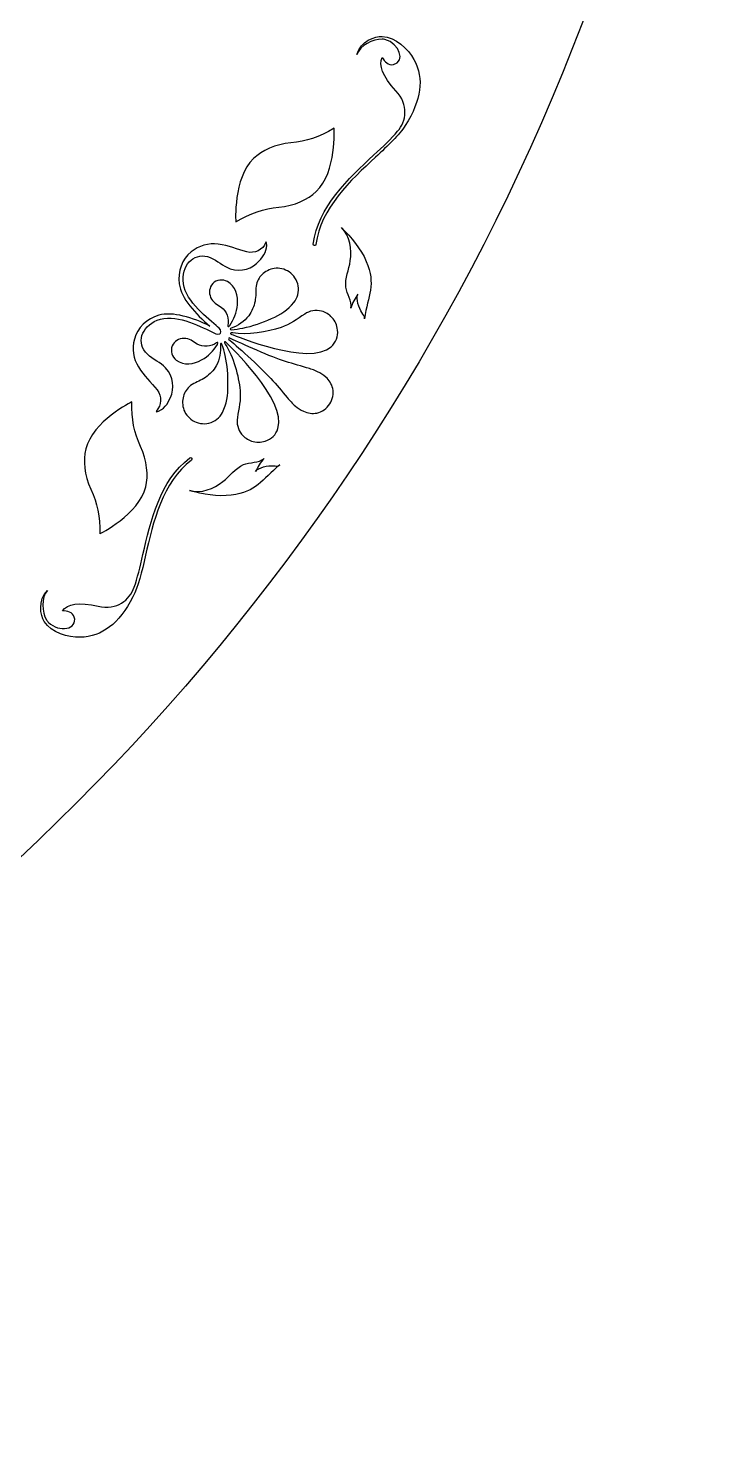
# Model space of a CAD drawing. Header units: centimetres. Extents: x -11.6 to 11.6, y -11.6 to 11.6.
# Drawn here: x 7.93 to 11.58, y -11.58 to -4.14 of the extents above; entities that cross this region are included whole.
import ezdxf

# ---------------------------------------------------------------- set-up
doc = ezdxf.new("R2010")
doc.units = ezdxf.units.CM
doc.header["$MEASUREMENT"] = 0
doc.layers.add('Camada 1', color=7, linetype='Continuous')

msp = doc.modelspace()

# ---------------------------------------------------------------- linework, layer by layer
at = {"layer": 'Camada 1'}
for points, knots in [([(0.00001, -11.57552), (6.39295, -11.57552), (11.5755, -6.39297), (11.5755, 0), (11.5755, 0), (11.57551, 6.39299), (6.39295, 11.57552), (0.00001, 11.57552), (0.00001, 11.57552), (-6.39298, 11.57552), (-11.57551, 6.39299), (-11.57551, 0), (-11.57551, 0), (-11.57551, -6.39297), (-6.39298, -11.57552), (0.00001, -11.57552)], [0, 0, 0, 0, 0.2, 0.2, 0.2, 0.2, 0.4, 0.4, 0.4, 0.4, 0.6, 0.6, 0.6, 0.6, 1, 1, 1, 1]), ([(9.89985, -4.64944), (9.98515, -4.51379), (9.99883, -4.40793), (9.94478, -4.30551), (9.94478, -4.30551), (9.91472, -4.24929), (9.85027, -4.18745), (9.77894, -4.1847), (9.77894, -4.1847), (9.74349, -4.18322), (9.66543, -4.20817), (9.64749, -4.27961), (9.64749, -4.27961), (9.66215, -4.23209), (9.73226, -4.1969), (9.77841, -4.19878), (9.77841, -4.19878), (9.78315, -4.19907), (9.78801, -4.20018), (9.79291, -4.20084), (9.79291, -4.20084), (9.87199, -4.2218), (9.90086, -4.31617), (9.83839, -4.33102), (9.83839, -4.33102), (9.81161, -4.33734), (9.79042, -4.31493), (9.77944, -4.29443), (9.77944, -4.29443), (9.75968, -4.33399), (9.78105, -4.39397), (9.85077, -4.468), (9.85077, -4.468), (9.91996, -4.54208), (9.90522, -4.62659), (9.85961, -4.67985), (9.85961, -4.67985), (9.82744, -4.71814), (9.78367, -4.75901), (9.73449, -4.80463), (9.73449, -4.80463), (9.60476, -4.92525), (9.44313, -5.07567), (9.41979, -5.26874), (9.41979, -5.26874), (9.41926, -5.2726), (9.42191, -5.27617), (9.42585, -5.27657), (9.42585, -5.27657), (9.42969, -5.27705), (9.43307, -5.27427), (9.43376, -5.27051), (9.43376, -5.27051), (9.45641, -5.08239), (9.61608, -4.93407), (9.7442, -4.81495), (9.7442, -4.81495), (9.8106, -4.75324), (9.86794, -4.69985), (9.89985, -4.64944), (9.89985, -4.64944), (9.89985, -4.64944), (9.89985, -4.64944), (9.89985, -4.64944)], [0, 0, 0, 0, 0.0588235, 0.0588235, 0.0588235, 0.0588235, 0.1176471, 0.1176471, 0.1176471, 0.1176471, 0.1764706, 0.1764706, 0.1764706, 0.1764706, 0.2352941, 0.2352941, 0.2352941, 0.2352941, 0.2941176, 0.2941176, 0.2941176, 0.2941176, 0.3529412, 0.3529412, 0.3529412, 0.3529412, 0.4117647, 0.4117647, 0.4117647, 0.4117647, 0.4705882, 0.4705882, 0.4705882, 0.4705882, 0.5294118, 0.5294118, 0.5294118, 0.5294118, 0.5882353, 0.5882353, 0.5882353, 0.5882353, 0.6470588, 0.6470588, 0.6470588, 0.6470588, 0.7058824, 0.7058824, 0.7058824, 0.7058824, 0.7647059, 0.7647059, 0.7647059, 0.7647059, 0.8235294, 0.8235294, 0.8235294, 0.8235294, 0.8823529, 0.8823529, 0.8823529, 0.8823529, 1, 1, 1, 1]), ([(9.10795, -4.82232), (9.15211, -4.78007), (9.22209, -4.74744), (9.30292, -4.74014), (9.30292, -4.74014), (9.38372, -4.73276), (9.45029, -4.71088), (9.52808, -4.6636), (9.52808, -4.6636), (9.52808, -4.6636), (9.54258, -4.89207), (9.43566, -4.99388), (9.43566, -4.99388), (9.39137, -5.03632), (9.32162, -5.06857), (9.24056, -5.07627), (9.24056, -5.07627), (9.15952, -5.0837), (9.09305, -5.10553), (9.0154, -5.15268), (9.0154, -5.15268), (9.0154, -5.15268), (9.0009, -4.92448), (9.10795, -4.82232)], [0, 0, 0, 0, 0.1428571, 0.1428571, 0.1428571, 0.1428571, 0.2857143, 0.2857143, 0.2857143, 0.2857143, 0.4285714, 0.4285714, 0.4285714, 0.4285714, 0.5714286, 0.5714286, 0.5714286, 0.5714286, 0.7142857, 0.7142857, 0.7142857, 0.7142857, 1, 1, 1, 1]), ([(9.56748, -5.18268), (9.61111, -5.22795), (9.62246, -5.29611), (9.61312, -5.35617), (9.61312, -5.35617), (9.60587, -5.40197), (9.58452, -5.44639), (9.59018, -5.49378), (9.59018, -5.49378), (9.59465, -5.52852), (9.62312, -5.56704), (9.6164, -5.60274), (9.6164, -5.60274), (9.62129, -5.57626), (9.64106, -5.55292), (9.65215, -5.5295), (9.65215, -5.5295), (9.64056, -5.55453), (9.65927, -5.60459), (9.67258, -5.6256), (9.67258, -5.6256), (9.67994, -5.63761), (9.68877, -5.64288), (9.68629, -5.65772), (9.68629, -5.65772), (9.70579, -5.53546), (9.74812, -5.48132), (9.69632, -5.35853), (9.69632, -5.35853), (9.66821, -5.29183), (9.61719, -5.23428), (9.56748, -5.18268), (9.56748, -5.18268), (9.56748, -5.18268), (9.56748, -5.18268), (9.56748, -5.18268)], [0, 0, 0, 0, 0.1, 0.1, 0.1, 0.1, 0.2, 0.2, 0.2, 0.2, 0.3, 0.3, 0.3, 0.3, 0.4, 0.4, 0.4, 0.4, 0.5, 0.5, 0.5, 0.5, 0.6, 0.6, 0.6, 0.6, 0.7, 0.7, 0.7, 0.7, 0.8, 0.8, 0.8, 0.8, 1, 1, 1, 1]), ([(8.59937, -6.14138), (8.63009, -6.10982), (8.63022, -6.06195), (8.60516, -6.02959), (8.60516, -6.02959), (8.57367, -5.98937), (8.5361, -5.95701), (8.50774, -5.90981), (8.50774, -5.90981), (8.48083, -5.86626), (8.47411, -5.81398), (8.48652, -5.76492), (8.48652, -5.76492), (8.50208, -5.70351), (8.55282, -5.65829), (8.61386, -5.63988), (8.61386, -5.63988), (8.68718, -5.61834), (8.79195, -5.65327), (8.88043, -5.69624), (8.88043, -5.69624), (8.805, -5.63295), (8.73052, -5.55143), (8.72078, -5.47555), (8.72078, -5.47555), (8.71274, -5.41234), (8.73345, -5.34754), (8.78301, -5.30865), (8.78301, -5.30865), (8.82309, -5.27716), (8.87344, -5.26224), (8.92432, -5.26883), (8.92432, -5.26883), (8.9789, -5.27584), (9.02359, -5.29685), (9.07317, -5.30923), (9.07317, -5.30923), (9.11299, -5.31931), (9.15686, -5.29955), (9.17294, -5.25896), (9.17294, -5.25896), (9.17307, -5.25854), (9.17545, -5.25684), (9.17622, -5.26134), (9.17622, -5.26134), (9.18151, -5.29812), (9.16241, -5.3304), (9.13815, -5.35625), (9.13815, -5.35625), (9.10164, -5.39594), (9.04692, -5.41695), (8.98668, -5.39678), (8.98668, -5.39678), (8.94739, -5.38366), (8.92114, -5.35445), (8.88265, -5.33865), (8.88265, -5.33865), (8.80555, -5.3074), (8.73858, -5.36733), (8.74081, -5.45734), (8.74081, -5.45734), (8.74293, -5.55502), (8.85299, -5.64191), (8.91245, -5.6938), (8.91245, -5.6938), (8.9238, -5.7038), (8.93632, -5.71081), (8.93841, -5.72634), (8.93841, -5.72634), (8.93907, -5.73028), (8.93539, -5.73616), (8.93156, -5.73727), (8.93156, -5.73727), (8.91627, -5.74177), (8.90492, -5.73288), (8.89124, -5.72655), (8.89124, -5.72655), (8.81951, -5.69337), (8.69534, -5.62839), (8.60544, -5.66562), (8.60544, -5.66562), (8.52212, -5.7007), (8.49458, -5.78571), (8.5544, -5.84366), (8.5544, -5.84366), (8.58462, -5.87231), (8.62163, -5.88451), (8.64973, -5.9151), (8.64973, -5.9151), (8.6927, -5.96196), (8.69558, -6.02025), (8.67439, -6.06993), (8.67439, -6.06993), (8.66029, -6.1029), (8.6388, -6.13322), (8.60308, -6.14319), (8.60308, -6.14319), (8.59855, -6.14455), (8.5991, -6.14164), (8.59937, -6.14138)], [0, 0, 0, 0, 0.0384615, 0.0384615, 0.0384615, 0.0384615, 0.0769231, 0.0769231, 0.0769231, 0.0769231, 0.1153846, 0.1153846, 0.1153846, 0.1153846, 0.1538462, 0.1538462, 0.1538462, 0.1538462, 0.1923077, 0.1923077, 0.1923077, 0.1923077, 0.2307692, 0.2307692, 0.2307692, 0.2307692, 0.2692308, 0.2692308, 0.2692308, 0.2692308, 0.3076923, 0.3076923, 0.3076923, 0.3076923, 0.3461538, 0.3461538, 0.3461538, 0.3461538, 0.3846154, 0.3846154, 0.3846154, 0.3846154, 0.4230769, 0.4230769, 0.4230769, 0.4230769, 0.4615385, 0.4615385, 0.4615385, 0.4615385, 0.5, 0.5, 0.5, 0.5, 0.5384615, 0.5384615, 0.5384615, 0.5384615, 0.5769231, 0.5769231, 0.5769231, 0.5769231, 0.6153846, 0.6153846, 0.6153846, 0.6153846, 0.6538462, 0.6538462, 0.6538462, 0.6538462, 0.6923077, 0.6923077, 0.6923077, 0.6923077, 0.7307692, 0.7307692, 0.7307692, 0.7307692, 0.7692308, 0.7692308, 0.7692308, 0.7692308, 0.8076923, 0.8076923, 0.8076923, 0.8076923, 0.8461538, 0.8461538, 0.8461538, 0.8461538, 0.8846154, 0.8846154, 0.8846154, 0.8846154, 0.9230769, 0.9230769, 0.9230769, 0.9230769, 1, 1, 1, 1]), ([(9.31848, -5.57366), (9.28789, -5.61237), (9.24741, -5.63621), (9.20193, -5.65698), (9.20193, -5.65698), (9.15224, -5.67963), (9.10546, -5.69651), (9.05247, -5.70654), (9.05247, -5.70654), (9.03204, -5.71038), (9.01344, -5.71538), (8.99196, -5.71564), (8.99196, -5.71564), (8.99027, -5.71551), (8.98683, -5.715), (8.98643, -5.71215), (8.98643, -5.71215), (8.98601, -5.71011), (8.98839, -5.708), (8.99077, -5.70733), (8.99077, -5.70733), (9.02861, -5.69447), (9.05996, -5.67312), (9.08303, -5.64227), (9.08303, -5.64227), (9.09978, -5.62004), (9.10994, -5.59396), (9.11586, -5.56678), (9.11586, -5.56678), (9.12113, -5.54035), (9.11914, -5.51431), (9.12165, -5.48775), (9.12165, -5.48775), (9.12284, -5.47542), (9.1276, -5.46497), (9.1326, -5.45454), (9.1326, -5.45454), (9.14302, -5.43385), (9.15975, -5.41795), (9.18083, -5.40721), (9.18083, -5.40721), (9.19192, -5.40155), (9.2034, -5.39779), (9.21552, -5.39612), (9.21552, -5.39612), (9.24306, -5.39138), (9.27047, -5.39837), (9.29328, -5.41371), (9.29328, -5.41371), (9.31818, -5.43014), (9.33548, -5.45612), (9.34101, -5.48629), (9.34101, -5.48629), (9.34697, -5.5177), (9.33838, -5.54913), (9.31848, -5.57366)], [0, 0, 0, 0, 0.0666667, 0.0666667, 0.0666667, 0.0666667, 0.1333333, 0.1333333, 0.1333333, 0.1333333, 0.2, 0.2, 0.2, 0.2, 0.2666667, 0.2666667, 0.2666667, 0.2666667, 0.3333333, 0.3333333, 0.3333333, 0.3333333, 0.4, 0.4, 0.4, 0.4, 0.4666667, 0.4666667, 0.4666667, 0.4666667, 0.5333333, 0.5333333, 0.5333333, 0.5333333, 0.6, 0.6, 0.6, 0.6, 0.6666667, 0.6666667, 0.6666667, 0.6666667, 0.7333333, 0.7333333, 0.7333333, 0.7333333, 0.8, 0.8, 0.8, 0.8, 0.8666667, 0.8666667, 0.8666667, 0.8666667, 1, 1, 1, 1]), ([(9.02437, -5.58551), (9.0208, -5.62462), (9.00606, -5.66213), (8.98392, -5.69375), (8.98392, -5.69375), (8.97598, -5.70484), (8.97297, -5.69671), (8.97389, -5.69277), (8.97389, -5.69277), (8.98286, -5.65843), (8.9673, -5.61869), (8.93896, -5.59771), (8.93896, -5.59771), (8.91864, -5.58276), (8.8948, -5.57305), (8.88427, -5.54675), (8.88427, -5.54675), (8.87424, -5.52193), (8.87689, -5.49463), (8.8952, -5.47497), (8.8952, -5.47497), (8.91446, -5.45428), (8.9482, -5.45065), (8.9719, -5.46404), (8.9719, -5.46404), (9.01461, -5.48846), (9.02834, -5.53847), (9.02437, -5.58551)], [0, 0, 0, 0, 0.125, 0.125, 0.125, 0.125, 0.25, 0.25, 0.25, 0.25, 0.375, 0.375, 0.375, 0.375, 0.5, 0.5, 0.5, 0.5, 0.625, 0.625, 0.625, 0.625, 0.75, 0.75, 0.75, 0.75, 1, 1, 1, 1]), ([(8.99971, -5.73127), (9.07353, -5.74508), (9.18084, -5.72733), (9.25151, -5.70378), (9.25151, -5.70378), (9.29818, -5.68814), (9.33507, -5.65975), (9.37502, -5.63377), (9.37502, -5.63377), (9.40087, -5.61649), (9.43251, -5.61083), (9.46294, -5.61856), (9.46294, -5.61856), (9.48392, -5.62428), (9.5021, -5.63528), (9.51742, -5.65129), (9.51742, -5.65129), (9.5343, -5.66968), (9.54364, -5.69225), (9.54642, -5.71688), (9.54642, -5.71688), (9.55012, -5.7503), (9.53798, -5.7816), (9.51332, -5.80388), (9.51332, -5.80388), (9.39852, -5.90842), (9.00976, -5.74501), (8.99524, -5.73988), (8.99524, -5.73988), (8.98323, -5.73582), (8.98537, -5.72857), (8.99971, -5.73127)], [0, 0, 0, 0, 0.1111111, 0.1111111, 0.1111111, 0.1111111, 0.2222222, 0.2222222, 0.2222222, 0.2222222, 0.3333333, 0.3333333, 0.3333333, 0.3333333, 0.4444444, 0.4444444, 0.4444444, 0.4444444, 0.5555556, 0.5555556, 0.5555556, 0.5555556, 0.6666667, 0.6666667, 0.6666667, 0.6666667, 0.7777778, 0.7777778, 0.7777778, 0.7777778, 1, 1, 1, 1]), ([(8.83744, -5.8728), (8.79646, -5.89529), (8.74462, -5.90357), (8.70523, -5.87426), (8.70523, -5.87426), (8.68335, -5.85799), (8.67306, -5.82555), (8.68414, -5.79965), (8.68414, -5.79965), (8.69456, -5.77499), (8.71854, -5.76144), (8.74531, -5.7607), (8.74531, -5.7607), (8.77351, -5.75964), (8.79211, -5.77729), (8.81423, -5.78991), (8.81423, -5.78991), (8.84482, -5.80729), (8.88715, -5.80539), (8.91509, -5.7833), (8.91509, -5.7833), (8.91827, -5.78081), (8.9271, -5.78028), (8.91998, -5.792), (8.91998, -5.792), (8.89993, -5.82533), (8.87184, -5.85393), (8.83744, -5.8728)], [0, 0, 0, 0, 0.125, 0.125, 0.125, 0.125, 0.25, 0.25, 0.25, 0.25, 0.375, 0.375, 0.375, 0.375, 0.5, 0.5, 0.5, 0.5, 0.625, 0.625, 0.625, 0.625, 0.75, 0.75, 0.75, 0.75, 1, 1, 1, 1]), ([(8.7379, -6.08838), (8.73949, -6.06459), (8.74727, -6.0429), (8.7619, -6.02485), (8.7619, -6.02485), (8.76926, -6.01622), (8.77706, -6.00744), (8.78762, -6.00157), (8.78762, -6.00157), (8.81109, -5.98826), (8.83585, -5.97956), (8.85736, -5.96413), (8.85736, -5.96413), (8.8799, -5.94781), (8.89967, -5.92775), (8.91324, -5.9037), (8.91324, -5.9037), (8.93224, -5.86983), (8.93883, -5.83253), (8.93512, -5.79279), (8.93512, -5.79279), (8.93499, -5.7902), (8.93605, -5.7871), (8.93787, -5.78678), (8.93787, -5.78678), (8.94062, -5.78607), (8.9425, -5.78887), (8.94314, -5.79062), (8.94314, -5.79062), (8.95171, -5.81012), (8.95473, -5.82917), (8.95962, -5.84936), (8.95962, -5.84936), (8.972, -5.90188), (8.97544, -5.95157), (8.97491, -6.00618), (8.97491, -6.00618), (8.97435, -6.05627), (8.96896, -6.10286), (8.94631, -6.14657), (8.94631, -6.14657), (8.93165, -6.17485), (8.90636, -6.19541), (8.87538, -6.20266), (8.87538, -6.20266), (8.84546, -6.2098), (8.815, -6.20451), (8.78981, -6.18835), (8.78981, -6.18835), (8.76661, -6.1738), (8.74896, -6.15165), (8.74211, -6.12443), (8.74211, -6.12443), (8.73883, -6.11243), (8.73737, -6.10092), (8.7379, -6.08838)], [0, 0, 0, 0, 0.0666667, 0.0666667, 0.0666667, 0.0666667, 0.1333333, 0.1333333, 0.1333333, 0.1333333, 0.2, 0.2, 0.2, 0.2, 0.2666667, 0.2666667, 0.2666667, 0.2666667, 0.3333333, 0.3333333, 0.3333333, 0.3333333, 0.4, 0.4, 0.4, 0.4, 0.4666667, 0.4666667, 0.4666667, 0.4666667, 0.5333333, 0.5333333, 0.5333333, 0.5333333, 0.6, 0.6, 0.6, 0.6, 0.6666667, 0.6666667, 0.6666667, 0.6666667, 0.7333333, 0.7333333, 0.7333333, 0.7333333, 0.8, 0.8, 0.8, 0.8, 0.8666667, 0.8666667, 0.8666667, 0.8666667, 1, 1, 1, 1]), ([(9.02397, -6.17389), (9.03162, -6.12642), (9.04268, -6.08147), (9.03791, -6.03228), (9.03791, -6.03228), (9.03069, -5.95833), (9.00325, -5.85295), (8.96094, -5.79119), (8.96094, -5.79119), (8.9525, -5.77886), (8.95829, -5.77391), (8.96687, -5.78368), (8.96687, -5.78368), (8.97756, -5.79482), (9.28432, -6.08385), (9.23553, -6.2313), (9.23553, -6.2313), (9.22511, -6.26273), (9.2014, -6.28668), (9.16962, -6.29649), (9.16962, -6.29649), (9.14578, -6.3044), (9.12152, -6.30485), (9.09792, -6.29668), (9.09792, -6.29668), (9.07696, -6.28962), (9.05942, -6.27713), (9.04598, -6.26004), (9.04598, -6.26004), (9.02662, -6.23559), (9.01884, -6.2044), (9.02397, -6.17389)], [0, 0, 0, 0, 0.1111111, 0.1111111, 0.1111111, 0.1111111, 0.2222222, 0.2222222, 0.2222222, 0.2222222, 0.3333333, 0.3333333, 0.3333333, 0.3333333, 0.4444444, 0.4444444, 0.4444444, 0.4444444, 0.5555556, 0.5555556, 0.5555556, 0.5555556, 0.6666667, 0.6666667, 0.6666667, 0.6666667, 0.7777778, 0.7777778, 0.7777778, 0.7777778, 1, 1, 1, 1]), ([(9.28382, -6.06986), (9.25493, -6.03538), (9.22857, -6.00244), (9.19786, -5.96921), (9.19786, -5.96921), (9.14486, -5.91172), (9.0062, -5.78665), (8.97998, -5.76672), (8.97998, -5.76672), (8.97786, -5.76534), (8.9776, -5.76183), (8.97879, -5.76008), (8.97879, -5.76008), (8.97956, -5.75881), (8.983, -5.75757), (8.98511, -5.75881), (8.98511, -5.75881), (9.01398, -5.77458), (9.18455, -5.8507), (9.25877, -5.87568), (9.25877, -5.87568), (9.30147, -5.89005), (9.34235, -5.90079), (9.38532, -5.91378), (9.38532, -5.91378), (9.40511, -5.91923), (9.42368, -5.92569), (9.44242, -5.93466), (9.44242, -5.93466), (9.45811, -5.94191), (9.47248, -5.95022), (9.48512, -5.96236), (9.48512, -5.96236), (9.50237, -5.97916), (9.5161, -5.99816), (9.52124, -6.02139), (9.52124, -6.02139), (9.52796, -6.04896), (9.52068, -6.07973), (9.50595, -6.10286), (9.50595, -6.10286), (9.49066, -6.12614), (9.46563, -6.14472), (9.43766, -6.15019), (9.43766, -6.15019), (9.41419, -6.15495), (9.39138, -6.14998), (9.36874, -6.1413), (9.36874, -6.1413), (9.35265, -6.13416), (9.33948, -6.12442), (9.3263, -6.1136), (9.3263, -6.1136), (9.31059, -6.09978), (9.29713, -6.08555), (9.28382, -6.06986)], [0, 0, 0, 0, 0.0666667, 0.0666667, 0.0666667, 0.0666667, 0.1333333, 0.1333333, 0.1333333, 0.1333333, 0.2, 0.2, 0.2, 0.2, 0.2666667, 0.2666667, 0.2666667, 0.2666667, 0.3333333, 0.3333333, 0.3333333, 0.3333333, 0.4, 0.4, 0.4, 0.4, 0.4666667, 0.4666667, 0.4666667, 0.4666667, 0.5333333, 0.5333333, 0.5333333, 0.5333333, 0.6, 0.6, 0.6, 0.6, 0.6666667, 0.6666667, 0.6666667, 0.6666667, 0.7333333, 0.7333333, 0.7333333, 0.7333333, 0.8, 0.8, 0.8, 0.8, 0.8666667, 0.8666667, 0.8666667, 0.8666667, 1, 1, 1, 1]), ([(8.47292, -6.09222), (8.47096, -6.18318), (8.4852, -6.25161), (8.51933, -6.32548), (8.51933, -6.32548), (8.5532, -6.39959), (8.56008, -6.47608), (8.54568, -6.53551), (8.54568, -6.53551), (8.51075, -6.67913), (8.30565, -6.78083), (8.30565, -6.78083), (8.30565, -6.78083), (8.30761, -6.68992), (8.29351, -6.62144), (8.25951, -6.54757), (8.25951, -6.54757), (8.22522, -6.47388), (8.21863, -6.39707), (8.233, -6.33768), (8.233, -6.33768), (8.26792, -6.194), (8.47292, -6.09222), (8.47292, -6.09222)], [0, 0, 0, 0, 0.1428571, 0.1428571, 0.1428571, 0.1428571, 0.2857143, 0.2857143, 0.2857143, 0.2857143, 0.4285714, 0.4285714, 0.4285714, 0.4285714, 0.5714286, 0.5714286, 0.5714286, 0.5714286, 0.7142857, 0.7142857, 0.7142857, 0.7142857, 1, 1, 1, 1]), ([(8.47927, -7.10994), (8.5071, -7.057), (8.52462, -6.9808), (8.54481, -6.8924), (8.54481, -6.8924), (8.58394, -6.7219), (8.6326, -6.50952), (8.78421, -6.39575), (8.78421, -6.39575), (8.78723, -6.39342), (8.78778, -6.38895), (8.78553, -6.38578), (8.78553, -6.38578), (8.78315, -6.38268), (8.77868, -6.38202), (8.77563, -6.38454), (8.77563, -6.38454), (8.61995, -6.50127), (8.57066, -6.71641), (8.53123, -6.88918), (8.53123, -6.88918), (8.51623, -6.95435), (8.50263, -7.01282), (8.48548, -7.05976), (8.48548, -7.05976), (8.46214, -7.12599), (8.39637, -7.18102), (8.29773, -7.15803), (8.29773, -7.15803), (8.19875, -7.13477), (8.13599, -7.14618), (8.11189, -7.18322), (8.11189, -7.18322), (8.13496, -7.18229), (8.16489, -7.1896), (8.17293, -7.21576), (8.17293, -7.21576), (8.19124, -7.2773), (8.09517, -7.29966), (8.03741, -7.2414), (8.03741, -7.2414), (8.03426, -7.23756), (8.03082, -7.23418), (8.02831, -7.23005), (8.02831, -7.23005), (8.00378, -7.19097), (7.99891, -7.11273), (8.03278, -7.07627), (8.03278, -7.07627), (7.98007, -7.12755), (7.99746, -7.20764), (8.01646, -7.23743), (8.01646, -7.23743), (8.05443, -7.29781), (8.14026, -7.32273), (8.20392, -7.32062), (8.20392, -7.32062), (8.3196, -7.3165), (8.4045, -7.25157), (8.47927, -7.10994), (8.47927, -7.10994), (8.47927, -7.10994), (8.47927, -7.10994), (8.47927, -7.10994)], [0, 0, 0, 0, 0.0588235, 0.0588235, 0.0588235, 0.0588235, 0.1176471, 0.1176471, 0.1176471, 0.1176471, 0.1764706, 0.1764706, 0.1764706, 0.1764706, 0.2352941, 0.2352941, 0.2352941, 0.2352941, 0.2941176, 0.2941176, 0.2941176, 0.2941176, 0.3529412, 0.3529412, 0.3529412, 0.3529412, 0.4117647, 0.4117647, 0.4117647, 0.4117647, 0.4705882, 0.4705882, 0.4705882, 0.4705882, 0.5294118, 0.5294118, 0.5294118, 0.5294118, 0.5882353, 0.5882353, 0.5882353, 0.5882353, 0.6470588, 0.6470588, 0.6470588, 0.6470588, 0.7058824, 0.7058824, 0.7058824, 0.7058824, 0.7647059, 0.7647059, 0.7647059, 0.7647059, 0.8235294, 0.8235294, 0.8235294, 0.8235294, 0.8823529, 0.8823529, 0.8823529, 0.8823529, 1, 1, 1, 1]), ([(8.77495, -6.55526), (8.84443, -6.57267), (8.91994, -6.58802), (8.99167, -6.57897), (8.99167, -6.57897), (9.12375, -6.56251), (9.1496, -6.49883), (9.2458, -6.42083), (9.2458, -6.42083), (9.23408, -6.43033), (9.22511, -6.42546), (9.21101, -6.42493), (9.21101, -6.42493), (9.18622, -6.42392), (9.13335, -6.43263), (9.11756, -6.4553), (9.11756, -6.4553), (9.13235, -6.43392), (9.14262, -6.40519), (9.16317, -6.38773), (9.16317, -6.38773), (9.13576, -6.41133), (9.08803, -6.40585), (9.05572, -6.41956), (9.05572, -6.41956), (9.01183, -6.43813), (8.98415, -6.47893), (8.9479, -6.50809), (8.9479, -6.50809), (8.90057, -6.54637), (8.83599, -6.57056), (8.77495, -6.55526), (8.77495, -6.55526), (8.77495, -6.55526), (8.77495, -6.55526), (8.77495, -6.55526)], [0, 0, 0, 0, 0.1, 0.1, 0.1, 0.1, 0.2, 0.2, 0.2, 0.2, 0.3, 0.3, 0.3, 0.3, 0.4, 0.4, 0.4, 0.4, 0.5, 0.5, 0.5, 0.5, 0.6, 0.6, 0.6, 0.6, 0.7, 0.7, 0.7, 0.7, 0.8, 0.8, 0.8, 0.8, 1, 1, 1, 1])]:
    msp.add_open_spline(points, degree=3, knots=knots, dxfattribs=at)

doc.saveas('drawing.dxf')
